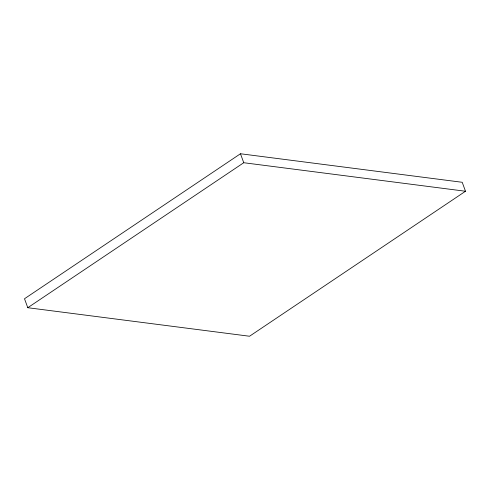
<?xml version="1.0" encoding="UTF-8"?>
<svg xmlns="http://www.w3.org/2000/svg" width="490" height="490" viewBox="0 0 490 490"><rect width="100%" height="100%" fill="white"/><g stroke="black" fill="none" stroke-linecap="round" stroke-linejoin="round"><path stroke-width="0.73" d="M240.468 153.756L24.5 298.747L27.783 307.714L249.532 336.244L465.5 191.253L462.217 182.286L240.468 153.756L243.751 162.723L465.5 191.253M27.783 307.714L243.751 162.723"/></g></svg>
